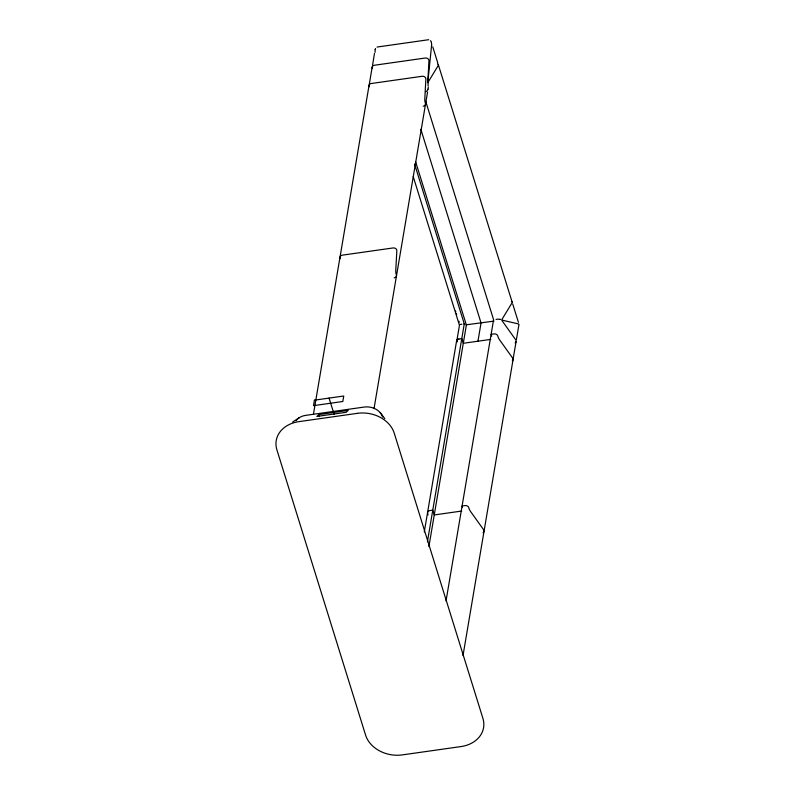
<?xml version="1.0" encoding="UTF-8"?>
<svg xmlns="http://www.w3.org/2000/svg" width="795" height="795" viewBox="0 0 795 795"><rect width="100%" height="100%" fill="white"/><g stroke="black" fill="none" stroke-linecap="round" stroke-linejoin="round"><path stroke-width="1.19" d="M490.783 339.385L463.286 343.291L461.796 338.501L457.383 339.535L456.827 342.208M431.665 44.57L431.347 42.224M458.864 338.918L457.006 339.912L456.678 341.731L459.45 325.294L413.221 176.599M431.645 44.808L428.048 80.086L428.108 85.79M372.587 65.14L374.475 53.374M372.159 67.068L369.039 85.9M513.073 359.181L516.124 341.492M313.478 414.036L369.069 85.333M374.028 408.61L427.561 92.111M424.282 531.954L456.608 340.816M427.412 541.802L464.27 323.893L414.563 164.028M428.903 546.602L466.377 325.036L415.646 161.862M477.954 341.204L481.045 322.949L420.833 129.297M446.035 600.941L493.596 319.719L425.742 101.462M463.008 655.577L513.043 359.747M375.061 49.916L375.111 52.321M519.006 324.38L516.402 339.515M428.008 89.199L428.237 87.997A5.992 5.754 -61.5 0 0 428.217 86.923M318.884 414.563L316.837 416.441L346.173 412.277L348.22 410.389L318.884 414.563L319.54 416.659M292.689 421.976L299.258 417.683M461.825 324.241L461.368 324.3A3.26 0.527 -5.9 0 0 460.226 324.519M463.773 323.963L464.618 324.082M496.04 319.371L496.537 319.302A3.25 0.527 -5.9 0 1 499.429 319.232L499.648 319.232M494.033 321.101L466.019 324.847M461.756 511.036L434.249 514.951L432.758 510.151L429.827 510.569A3.041 2.415 9.6 0 0 427.64 513.381L427.839 514.017A15.214 12.064 9.6 0 1 428.068 514.902M518.429 323.913L502.529 320.246M380.239 412.684L384.83 418.647M455.535 311.044L455.813 311.898M456.39 313.598L456.678 314.452M458.963 321.26L459.252 322.114M432.768 46.865L437.787 62.994M512.109 301.981L438.313 64.643M512.735 304.028L518.419 322.323M491.688 336.126L491.131 334.327L494.063 333.91A3.041 2.415 9.6 0 1 497.74 335.897L497.938 336.533A15.214 12.064 9.6 0 0 499.628 339.892L512.646 358.088A3.041 2.415 9.6 0 1 512.288 360.95M462.471 507.18L462.094 505.988L465.025 505.57A3.041 2.415 9.6 0 1 468.712 507.548L468.911 508.184A15.214 12.064 9.6 0 0 470.6 511.543L483.618 529.738A3.041 2.415 9.6 0 1 483.002 532.789M329.08 398.096L334.168 414.463M296.018 420.754A15.214 12.064 9.6 0 1 305.578 415.387L364.249 407.05A15.214 12.064 9.6 0 1 382.643 416.958M340.429 258.653A3.041 2.415 9.6 0 1 342.287 255.165L393.068 247.951A3.041 2.415 9.6 0 1 396.834 250.634L395.751 270.837A15.214 12.064 9.6 0 0 396.208 274.364L396.407 275.01A3.041 2.415 9.6 0 1 394.221 277.823M369.307 86.744A3.041 2.415 9.6 0 1 371.315 83.505L422.095 76.29A3.041 2.415 9.6 0 1 425.872 78.983L424.788 99.186A15.214 12.064 9.6 0 0 425.246 102.714L425.444 103.35A3.041 2.415 9.6 0 1 423.248 106.172M372.467 68.609A3.041 2.415 9.6 0 1 374.405 65.25L425.186 58.035A3.041 2.415 9.6 0 1 428.952 60.718L427.879 80.921A15.214 12.064 9.6 0 0 427.939 82.67A15.214 8.596 -17.3 0 1 428.614 81.329L438.144 65.697A3.041 1.719 -17.3 0 0 437.429 63.858M511.453 301.295A3.041 1.719 -17.3 0 1 511.93 303.034L502.41 318.656A15.214 8.596 -17.3 0 0 501.734 320.007A15.214 12.064 9.6 0 0 502.718 321.627L515.736 339.823A3.041 2.415 9.6 0 1 515.12 342.874M375.141 49.608A4.531 4.353 -61.5 0 1 375.558 48.495M377.049 47.104A2.176 2.087 -61.5 0 1 377.496 46.985L428.276 39.77A2.176 2.087 -61.5 0 1 428.724 39.76M430.463 40.694A4.531 4.353 -61.5 0 1 431.099 41.648M427.909 89.209A3.25 3.12 -61.5 0 1 425.772 91.713M500.174 319.332A5.992 0.964 -5.9 0 1 500.472 319.431M314.413 400.173L313.488 405.659L342.814 401.485L343.748 396.009L314.413 400.173M357.432 413.33L298.761 421.668A30.419 24.138 9.6 0 0 276.889 449.811L365.581 735.087A30.419 24.138 9.6 0 0 402.369 754.892L461.04 746.555A30.419 24.138 9.6 0 0 482.923 718.412L394.221 433.126A30.419 24.138 9.6 0 0 357.432 413.33"/></g></svg>
